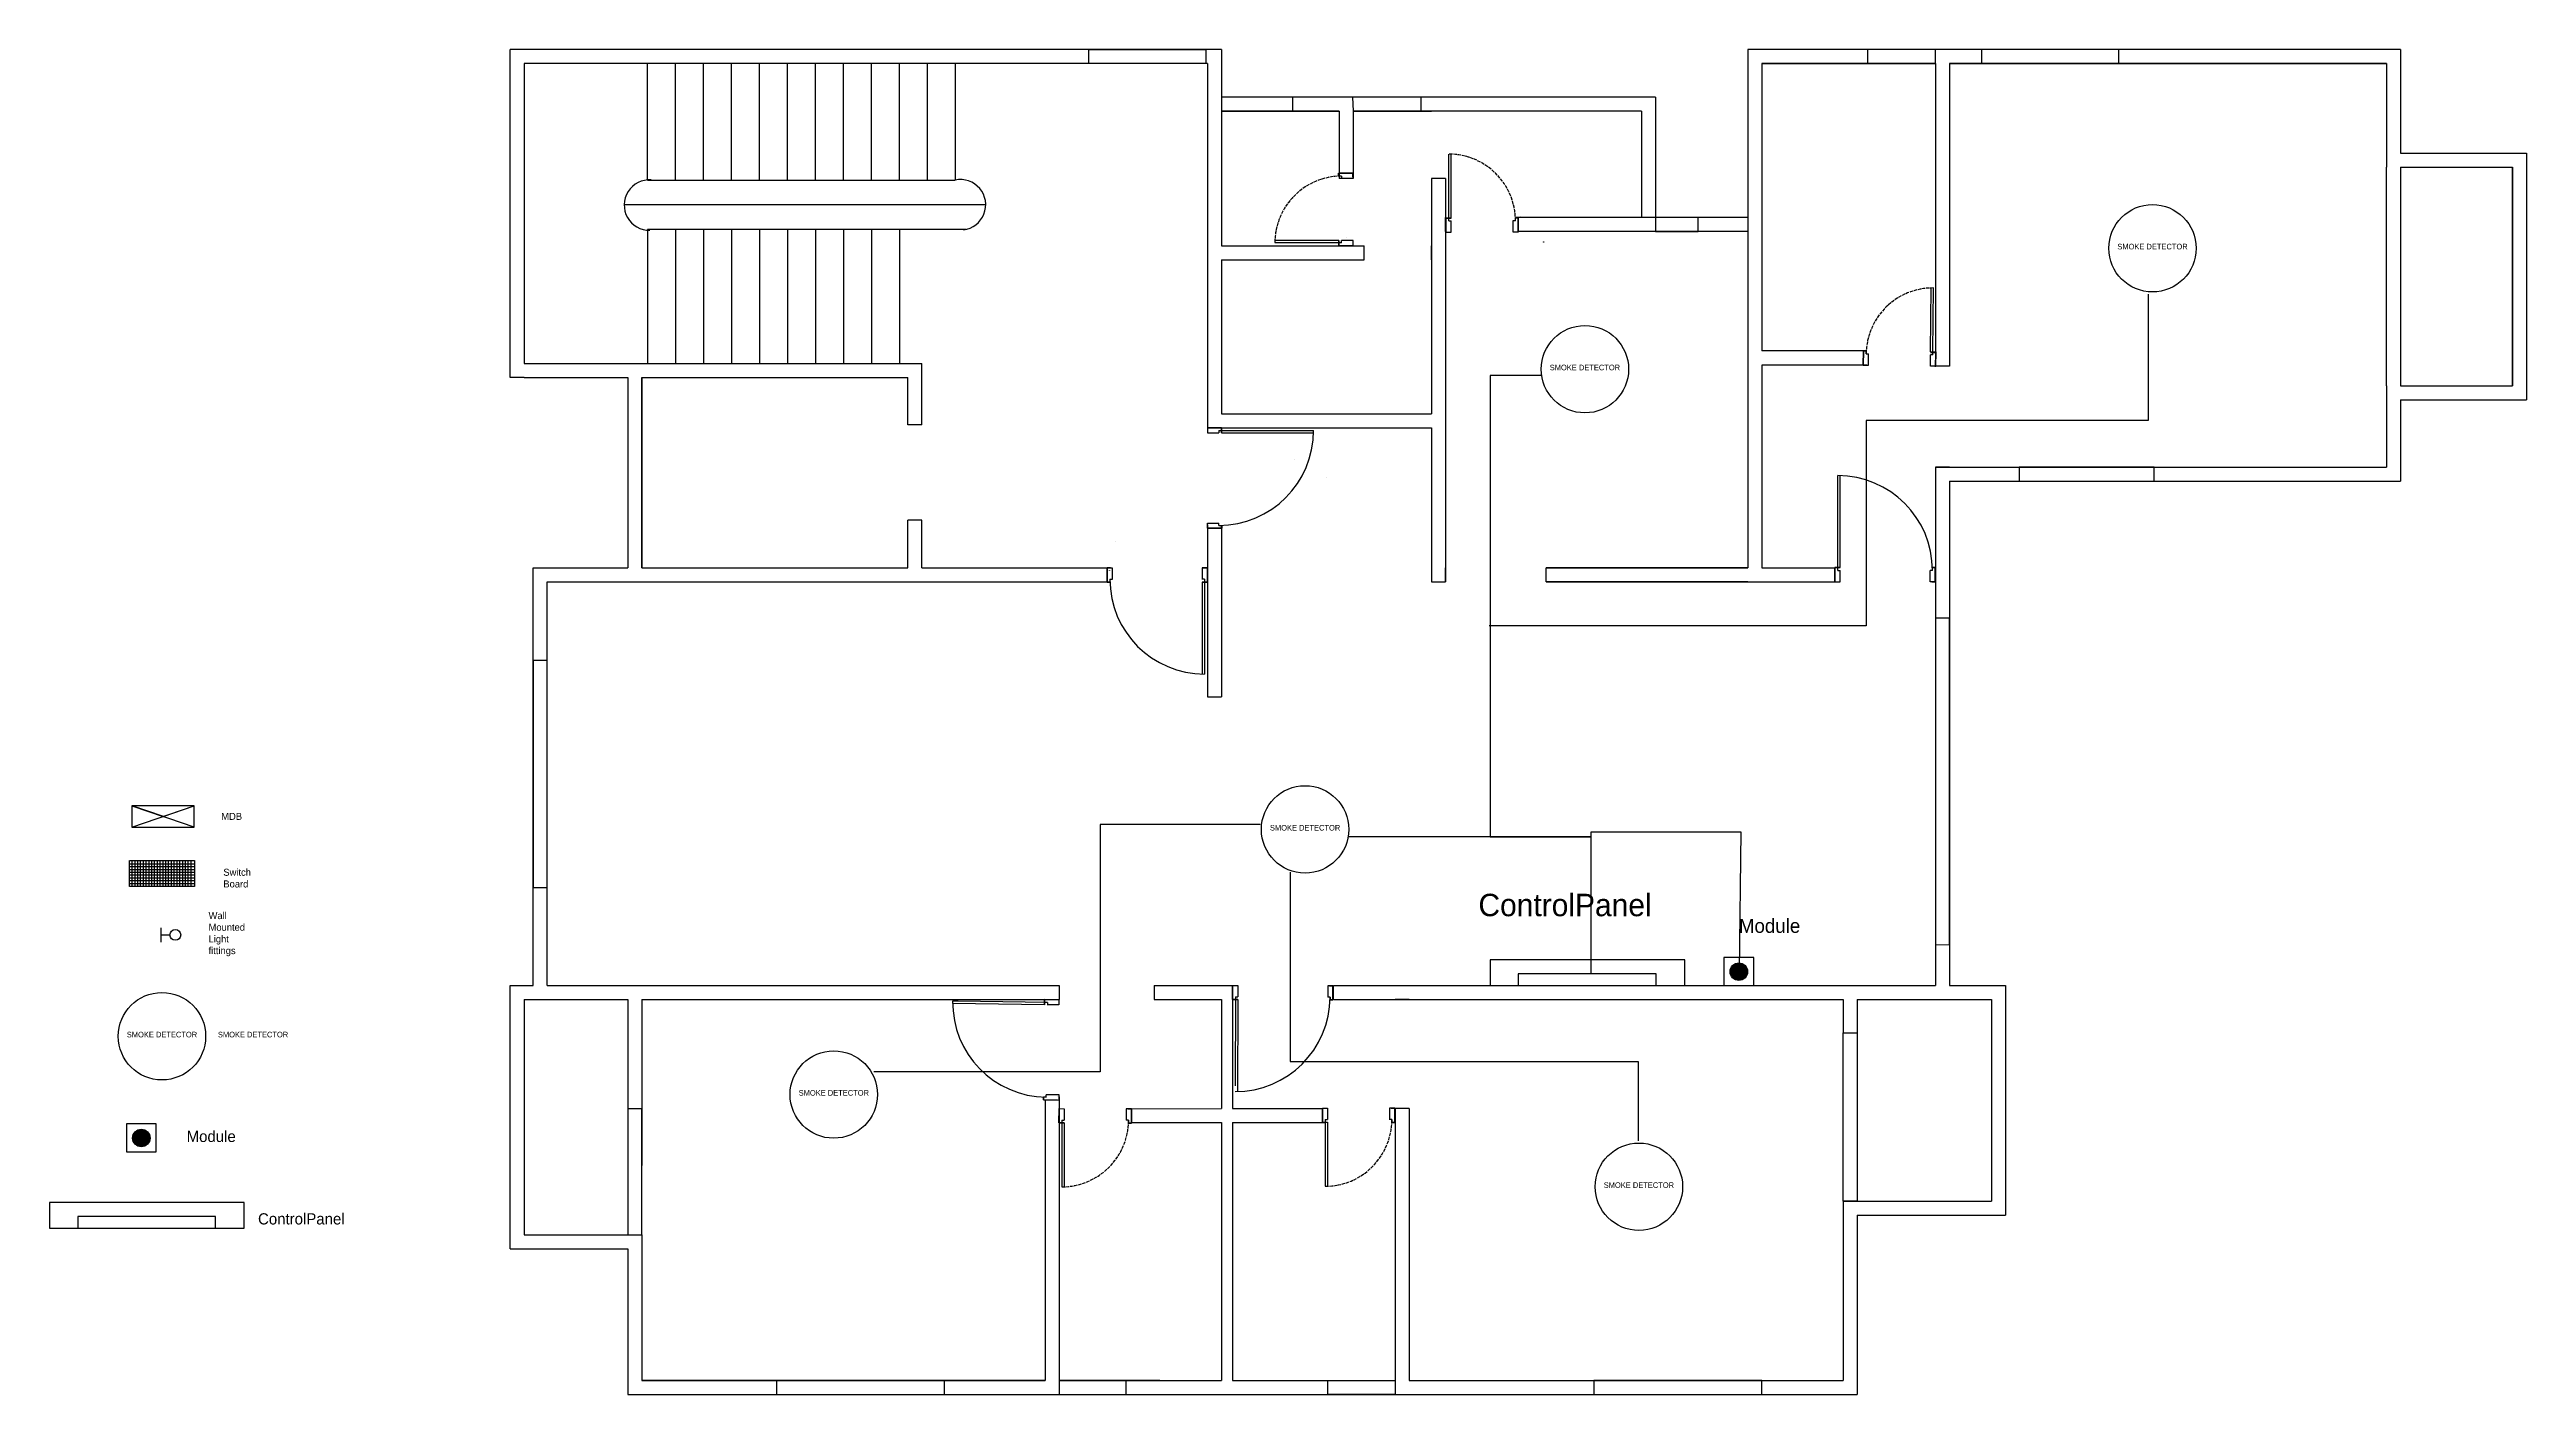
# Model space of a CAD drawing. Header units: inches. Extents: x -3092 to -2208, y 610 to 1090.
import ezdxf

# ---------------------------------------------------------------- set-up
doc = ezdxf.new("R2010")
doc.units = ezdxf.units.IN
doc.header["$LTSCALE"] = 0.1
doc.linetypes.add('ACAD_ISO02W100', pattern=[15, 12, -3])
doc.layers.get('Defpoints').update_dxf_attribs({"linetype": 'ACAD_ISO02W100'})

msp = doc.modelspace()

# ---------------------------------------------------------------- hatches: boundary and pattern name
at = {"true_color": 0xcd2027}
h = msp.add_hatch(color=242, dxfattribs=at)
h.dxf.hatch_style = 1
h.paths.add_polyline_path([(-2492.12, 760.65, 1), (-2485.86, 760.65, 1)])
h = msp.add_hatch(color=242, dxfattribs=at)
h.dxf.hatch_style = 1
h.paths.add_polyline_path([(-3062.57, 701.29, 1), (-3056.31, 701.29, 1)])

# ---------------------------------------------------------------- linework, layer by layer
for p, q in [((-2927.75, 972.78), (-2927.75, 1089.78)), ((-2673.75, 1089.78), (-2673.75, 1019.78)), ((-2485.75, 1089.78), (-2485.75, 904.78)), ((-2252.75, 1089.78), (-2252.75, 1052.78)), ((-2878.74, 1043.17), (-2878.74, 1084.78)), ((-2878.74, 1043.17), (-2878.74, 1084.78)), ((-2868.74, 1043.17), (-2868.74, 1084.78)), ((-2858.74, 1043.17), (-2858.74, 1084.78)), ((-2848.74, 1043.17), (-2848.74, 1084.78)), ((-2838.74, 1043.17), (-2838.74, 1084.78)), ((-2828.74, 1043.17), (-2828.74, 1084.78)), ((-2818.74, 1043.17), (-2818.74, 1084.78)), ((-2808.74, 1043.17), (-2808.74, 1084.78)), ((-2798.74, 1043.17), (-2798.74, 1084.78)), ((-2788.74, 1043.17), (-2788.74, 1084.78)), ((-2778.74, 1043.17), (-2778.74, 1084.78)), ((-2768.74, 1043.17), (-2768.74, 1084.78)), ((-2678.75, 1084.78), (-2678.75, 954.78)), ((-2480.75, 1084.78), (-2480.75, 985.78)), ((-2480.75, 1084.78), (-2418.75, 1084.78)), ((-2418.75, 1084.78), (-2418.75, 976.78)), ((-2413.75, 1084.78), (-2413.75, 976.78)), ((-2413.75, 1084.78), (-2257.75, 1084.78)), ((-2413.75, 1084.78), (-2257.75, 1084.78)), ((-2257.75, 1084.78), (-2257.75, 1047.78)), ((-2518.75, 1072.78), (-2673.75, 1072.78)), ((-2673.75, 1072.78), (-2673.75, 1019.78)), ((-2518.75, 1072.78), (-2518.75, 1029.78)), ((-2673.75, 1067.78), (-2631.75, 1067.78)), ((-2631.75, 1067.78), (-2673.75, 1067.78)), ((-2631.75, 1067.78), (-2631.75, 1043.78)), ((-2523.75, 1067.78), (-2626.75, 1067.78)), ((-2626.75, 1067.78), (-2626.75, 1043.78)), ((-2626.75, 1067.78), (-2598.75, 1067.78)), ((-2593.75, 1067.78), (-2598.75, 1067.78)), ((-2523.75, 1067.78), (-2593.75, 1067.78)), ((-2523.75, 1067.78), (-2523.75, 1029.78)), ((-2252.75, 1052.78), (-2207.75, 1052.78)), ((-2207.75, 1052.78), (-2207.75, 964.78)), ((-2626.88, 1045.61), (-2631.88, 1045.61)), ((-2631.88, 1045.61), (-2631.88, 1044.61)), ((-2626.88, 1045.61), (-2631.88, 1045.61)), ((-2630.88, 1044.61), (-2631.88, 1044.61)), ((-2626.75, 1043.78), (-2631.75, 1043.78)), ((-2630.88, 1044.61), (-2630.88, 1043.78)), ((-2626.82, 1044.37), (-2626.82, 1045.61)), ((-2593.75, 1043.78), (-2598.75, 1043.78)), ((-2598.75, 1043.78), (-2598.75, 1019.78)), ((-2593.75, 1043.78), (-2593.75, 899.78)), ((-2592.6, 1029.63), (-2592.6, 1052.47)), ((-2591.76, 1029.63), (-2591.76, 1052.46)), ((-2252.75, 1047.78), (-2212.75, 1047.78)), ((-2212.75, 1047.78), (-2212.75, 969.78)), ((-2878.74, 1043.17), (-2768.81, 1043.17)), ((-2757.92, 1034.38), (-2887.01, 1034.38)), ((-2593.75, 1024.78), (-2593.75, 1029.78)), ((-2593.6, 1024.89), (-2593.6, 1029.89)), ((-2593.6, 1029.63), (-2591.76, 1029.63)), ((-2592.6, 1028.63), (-2592.6, 1029.63)), ((-2592.6, 1028.63), (-2591.76, 1028.63)), ((-2568.76, 1028.69), (-2569.6, 1028.69)), ((-2485.75, 1029.78), (-2568.79, 1029.78)), ((-2567.76, 1029.69), (-2568.76, 1029.69)), ((-2568.76, 1028.69), (-2568.76, 1029.69)), ((-2567.76, 1024.69), (-2567.76, 1029.69)), ((-2567.76, 1024.69), (-2567.76, 1029.69)), ((-2765.01, 1025.59), (-2878.74, 1025.59)), ((-2878.74, 1025.59), (-2878.74, 977.78)), ((-2868.74, 1025.59), (-2868.74, 977.78)), ((-2858.74, 1025.59), (-2858.74, 977.78)), ((-2848.74, 1025.59), (-2848.74, 977.78)), ((-2838.74, 1025.59), (-2838.74, 977.78)), ((-2828.74, 1025.59), (-2828.74, 977.78)), ((-2818.74, 1025.59), (-2818.74, 977.78)), ((-2808.74, 1025.59), (-2808.74, 977.78)), ((-2798.74, 1025.59), (-2798.74, 977.78)), ((-2788.74, 1025.59), (-2788.74, 977.78)), ((-2673.75, 1019.78), (-2622.75, 1019.78)), ((-2631.82, 1020.78), (-2654.66, 1020.78)), ((-2631.82, 1021.61), (-2654.65, 1021.61)), ((-2631.82, 1019.78), (-2631.82, 1021.61)), ((-2630.82, 1020.78), (-2631.82, 1020.78)), ((-2626.82, 1019.78), (-2631.82, 1019.78)), ((-2626.75, 1019.78), (-2631.75, 1019.78)), ((-2630.82, 1020.78), (-2630.82, 1021.61)), ((-2622.75, 1014.78), (-2622.75, 1019.78)), ((-2598.75, 1019.78), (-2598.75, 1019.78)), ((-2598.75, 1019.78), (-2598.75, 959.78)), ((-2598.75, 1014.78), (-2598.75, 1019.78)), ((-2485.75, 1024.78), (-2567.76, 1024.78)), ((-2673.75, 1014.78), (-2622.75, 1014.78)), ((-2673.75, 1014.78), (-2673.75, 959.78)), ((-2420.54, 981.86), (-2420.28, 1004.69)), ((-2419.7, 981.85), (-2419.44, 1004.69)), ((-2480.75, 985.78), (-2480.75, 982.2)), ((-2444.54, 982.2), (-2480.75, 982.2)), ((-2444.59, 977.19), (-2444.54, 982.19)), ((-2444.59, 977.19), (-2444.54, 982.19)), ((-2444.54, 977.19), (-2444.54, 982.19)), ((-2444.54, 982.19), (-2443.54, 982.18)), ((-2443.55, 981.18), (-2443.54, 982.18)), ((-2419.71, 980.85), (-2419.7, 981.85)), ((-2922.75, 977.78), (-2780.75, 977.78)), ((-2780.75, 955.78), (-2780.75, 977.78)), ((-2480.75, 977.19), (-2480.75, 904.78)), ((-2444.59, 977.19), (-2480.75, 977.19)), ((-2443.35, 977.12), (-2444.59, 977.12)), ((-2443.55, 981.18), (-2442.71, 981.17)), ((-2419.71, 980.85), (-2420.55, 980.86)), ((-2418.7, 981.51), (-2420.54, 981.53)), ((-2418.76, 976.51), (-2418.7, 981.51)), ((-2413.75, 976.78), (-2418.75, 976.78)), ((-2922.75, 972.78), (-2927.75, 972.78)), ((-2922.75, 972.78), (-2885.75, 972.78)), ((-2885.75, 972.78), (-2885.75, 904.78)), ((-2880.75, 904.78), (-2880.75, 972.78)), ((-2880.75, 972.78), (-2880.75, 904.78)), ((-2880.75, 972.78), (-2785.75, 972.78)), ((-2785.75, 955.78), (-2785.75, 972.78)), ((-2257.75, 969.78), (-2257.75, 940.78)), ((-2252.75, 969.78), (-2212.75, 969.78)), ((-2252.75, 964.78), (-2207.75, 964.78)), ((-2252.75, 964.78), (-2252.75, 935.78)), ((-2780.75, 955.78), (-2785.75, 955.78)), ((-2673.75, 959.78), (-2598.75, 959.78)), ((-2678.75, 954.78), (-2598.75, 954.78)), ((-2678.69, 954.78), (-2673.69, 954.78)), ((-2674.69, 953.78), (-2674.69, 952.94)), ((-2674.69, 953.78), (-2673.69, 953.78)), ((-2674.69, 953.78), (-2642.85, 953.78)), ((-2673.69, 954.78), (-2673.69, 952.94)), ((-2673.69, 952.94), (-2640.86, 952.94)), ((-2642.85, 953.78), (-2640.85, 953.78)), ((-2598.75, 954.78), (-2598.75, 899.78)), ((-2453.7, 935.71), (-2453.7, 937.71)), ((-2452.86, 904.87), (-2452.86, 937.7)), ((-2418.75, 940.78), (-2257.75, 940.78)), ((-2413.75, 940.78), (-2418.75, 940.78)), ((-2418.75, 940.78), (-2418.75, 755.78)), ((-2453.7, 903.87), (-2453.7, 935.71)), ((-2413.75, 935.78), (-2252.75, 935.78)), ((-2413.75, 935.78), (-2413.75, 755.78)), ((-2785.75, 904.78), (-2785.75, 921.78)), ((-2780.75, 921.78), (-2785.75, 921.78)), ((-2780.75, 904.78), (-2780.75, 921.78)), ((-2678.74, 920.18), (-2678.74, 918.94)), ((-2674.68, 919.94), (-2674.68, 920.78)), ((-2674.68, 919.94), (-2673.68, 919.94)), ((-2673.68, 918.94), (-2673.68, 919.94)), ((-2678.68, 918.94), (-2678.75, 858.78)), ((-2678.68, 918.94), (-2673.68, 918.94)), ((-2678.68, 918.94), (-2673.68, 918.94)), ((-2673.68, 918.94), (-2673.75, 858.78)), ((-2919.51, 904.78), (-2885.75, 904.78)), ((-2919.51, 755.78), (-2919.51, 904.78)), ((-2880.75, 904.78), (-2785.75, 904.78)), ((-2880.75, 904.78), (-2785.75, 904.78)), ((-2780.75, 904.78), (-2712.75, 904.76)), ((-2713.35, 904.77), (-2714.59, 904.76)), ((-2714.59, 904.7), (-2714.59, 899.7)), ((-2714.59, 904.7), (-2714.59, 899.7)), ((-2678.75, 904.71), (-2680.59, 904.71)), ((-2678.75, 904.71), (-2678.75, 899.71)), ((-2593.75, 899.78), (-2593.75, 904.78)), ((-2485.75, 904.78), (-2557.75, 904.78)), ((-2557.75, 899.78), (-2557.75, 904.78)), ((-2557.75, 904.78), (-2485.75, 904.78)), ((-2480.75, 904.78), (-2454.75, 904.78)), ((-2454.75, 899.78), (-2454.75, 904.78)), ((-2454.7, 904.87), (-2452.86, 904.87)), ((-2454.7, 899.87), (-2454.7, 904.87)), ((-2453.7, 903.87), (-2453.7, 904.87)), ((-2453.7, 903.87), (-2452.86, 903.87)), ((-2419.86, 903.88), (-2420.7, 903.88)), ((-2418.86, 904.88), (-2419.86, 904.88)), ((-2419.86, 903.88), (-2419.86, 904.88)), ((-2418.86, 899.88), (-2418.86, 904.88)), ((-2418.86, 899.88), (-2418.86, 904.88)), ((-2418.75, 899.78), (-2418.75, 904.78)), ((-2914.51, 899.78), (-2714.59, 899.78)), ((-2914.51, 755.78), (-2914.51, 899.78)), ((-2714.59, 899.7), (-2713.59, 899.7)), ((-2713.59, 900.7), (-2712.75, 900.7)), ((-2713.59, 900.7), (-2713.59, 899.7)), ((-2679.75, 900.71), (-2680.59, 900.71)), ((-2678.75, 899.71), (-2680.59, 899.71)), ((-2680.59, 899.71), (-2680.59, 866.88)), ((-2679.75, 900.71), (-2679.75, 899.71)), ((-2679.75, 900.71), (-2679.75, 868.87)), ((-2598.75, 899.78), (-2593.75, 899.78)), ((-2485.75, 899.78), (-2557.75, 899.78)), ((-2557.75, 899.78), (-2454.75, 899.78)), ((-2420.1, 899.82), (-2418.86, 899.82)), ((-2679.75, 868.87), (-2679.75, 866.87)), ((-2678.75, 858.78), (-2673.75, 858.78)), ((-2927.75, 661.78), (-2927.75, 755.78)), ((-2927.75, 755.78), (-2919.51, 755.78)), ((-2914.51, 755.78), (-2731.75, 755.78)), ((-2731.75, 755.78), (-2731.75, 750.78)), ((-2697.75, 755.78), (-2697.75, 750.78)), ((-2697.75, 755.78), (-2669.75, 755.78)), ((-2669.75, 755.71), (-2669.77, 750.71)), ((-2669.75, 755.78), (-2669.75, 711.78)), ((-2669.75, 755.78), (-2669.75, 750.78)), ((-2635.16, 755.66), (-2633.92, 755.66)), ((-2635.16, 755.65), (-2633.92, 755.65)), ((-2633.92, 755.59), (-2633.93, 750.59)), ((-2633.92, 755.59), (-2633.93, 750.59)), ((-2633.75, 750.78), (-2633.75, 755.78)), ((-2633.75, 755.78), (-2418.75, 755.78)), ((-2413.75, 755.78), (-2393.75, 755.78)), ((-2393.75, 755.78), (-2393.75, 750.78)), ((-2393.75, 755.78), (-2393.75, 673.78)), ((-2922.75, 750.78), (-2885.75, 750.78)), ((-2922.75, 750.78), (-2922.75, 666.78)), ((-2922.75, 750.78), (-2885.75, 750.78)), ((-2922.75, 750.78), (-2919.51, 750.78)), ((-2885.75, 750.78), (-2885.75, 711.78)), ((-2880.75, 750.78), (-2880.75, 711.78)), ((-2880.75, 750.78), (-2731.75, 750.78)), ((-2767.73, 750.08), (-2769.73, 750.11)), ((-2736.9, 748.87), (-2769.73, 749.27)), ((-2735.89, 749.69), (-2767.73, 750.08)), ((-2736.88, 750.71), (-2736.9, 748.87)), ((-2735.89, 749.69), (-2736.89, 749.71)), ((-2731.88, 750.64), (-2736.88, 750.71)), ((-2731.88, 750.64), (-2736.88, 750.58)), ((-2735.89, 749.69), (-2735.9, 748.85)), ((-2697.75, 750.78), (-2673.75, 750.78)), ((-2673.75, 750.78), (-2673.75, 711.78)), ((-2669.77, 750.71), (-2667.93, 750.7)), ((-2668.77, 751.7), (-2668.86, 719.86)), ((-2668.77, 751.7), (-2667.93, 751.7)), ((-2668.77, 751.7), (-2668.77, 750.7)), ((-2667.93, 750.7), (-2668.03, 717.87)), ((-2634.93, 751.6), (-2635.77, 751.6)), ((-2634.93, 751.6), (-2634.93, 750.6)), ((-2633.93, 750.59), (-2634.93, 750.6)), ((-2633.75, 750.78), (-2606.75, 750.78)), ((-2633.75, 750.78), (-2606.75, 750.78)), ((-2611.75, 750.78), (-2451.75, 750.78)), ((-2606.75, 750.78), (-2611.75, 750.78)), ((-2451.75, 750.78), (-2451.75, 738.78)), ((-2446.75, 750.78), (-2446.75, 738.78)), ((-2446.75, 750.78), (-2398.75, 750.78)), ((-2446.75, 750.78), (-2398.75, 750.78)), ((-2398.75, 750.78), (-2398.75, 678.78)), ((-2451.75, 738.78), (-2446.75, 738.78)), ((-2736.31, 715.86), (-2736.3, 716.7)), ((-2885.75, 711.78), (-2880.75, 711.78)), ((-2737.33, 714.87), (-2737.31, 715.87)), ((-2732.33, 714.81), (-2737.33, 714.87)), ((-2732.33, 714.81), (-2737.33, 714.87)), ((-2736.31, 715.86), (-2737.31, 715.87)), ((-2736.75, 714.86), (-2736.75, 614.78)), ((-2731.75, 711.71), (-2731.76, 706.71)), ((-2731.7, 716.05), (-2731.75, 711.78)), ((-2731.75, 711.78), (-2731.75, 614.78)), ((-2730.76, 707.71), (-2729.92, 707.71)), ((-2730.76, 707.71), (-2730.76, 706.71)), ((-2706.92, 707.63), (-2707.76, 707.63)), ((-2707.16, 711.7), (-2705.91, 711.7)), ((-2707.16, 711.69), (-2705.91, 711.69)), ((-2706.92, 707.63), (-2706.92, 706.63)), ((-2706.57, 711.69), (-2673.75, 711.78)), ((-2705.91, 711.63), (-2705.92, 706.63)), ((-2705.91, 711.63), (-2705.92, 706.63)), ((-2669.75, 711.78), (-2637.72, 711.78)), ((-2637.72, 711.91), (-2637.72, 706.91)), ((-2636.72, 707.91), (-2635.88, 707.91)), ((-2636.72, 707.91), (-2636.72, 706.91)), ((-2612.88, 707.85), (-2613.72, 707.85)), ((-2613.13, 711.91), (-2611.88, 711.91)), ((-2613.13, 711.9), (-2611.88, 711.9)), ((-2612.88, 707.85), (-2612.88, 706.85)), ((-2606.75, 711.85), (-2611.75, 711.85)), ((-2611.75, 711.85), (-2611.75, 614.78)), ((-2606.75, 711.85), (-2606.75, 614.78)), ((-2731.76, 706.71), (-2729.92, 706.71)), ((-2730.76, 706.71), (-2730.78, 683.87)), ((-2729.92, 706.71), (-2729.94, 683.88)), ((-2705.92, 706.63), (-2706.92, 706.63)), ((-2705.92, 706.78), (-2673.75, 706.78)), ((-2673.75, 706.78), (-2673.75, 614.78)), ((-2669.75, 706.78), (-2669.75, 614.78)), ((-2669.75, 706.78), (-2636.72, 706.78)), ((-2637.72, 706.91), (-2635.88, 706.91)), ((-2636.72, 706.91), (-2636.72, 684.07)), ((-2635.88, 706.91), (-2635.88, 684.08)), ((-2611.88, 706.85), (-2612.88, 706.85)), ((-2451.75, 678.78), (-2398.75, 678.78)), ((-2451.75, 678.78), (-2451.75, 614.78)), ((-2446.75, 673.78), (-2393.75, 673.78)), ((-2446.75, 673.78), (-2446.75, 609.78)), ((-2922.75, 666.78), (-2880.75, 666.78)), ((-2880.75, 666.78), (-2880.75, 614.78)), ((-2927.75, 661.78), (-2885.75, 661.78)), ((-2885.75, 661.78), (-2885.75, 609.78)), ((-2844.75, 614.78), (-2880.75, 614.78)), ((-2844.75, 614.78), (-2880.75, 614.78)), ((-2880.75, 614.78), (-2736.75, 614.78)), ((-2736.75, 614.78), (-2844.75, 614.78)), ((-2695.75, 614.78), (-2731.75, 614.78)), ((-2731.75, 614.78), (-2673.75, 614.78)), ((-2669.75, 614.78), (-2611.75, 614.78)), ((-2606.75, 614.78), (-2451.75, 614.78)), ((-2480.75, 609.78), (-2446.75, 609.78))]:
    msp.add_line(p, q)
at = {"color": 140}
for p, q in [((-2721.09, 1084.78), (-2721.09, 1089.78)), ((-2721.09, 1089.78), (-2679.29, 1089.78)), ((-2679.29, 1089.78), (-2679.29, 1084.78)), ((-2418.75, 1089.78), (-2443, 1089.78)), ((-2443, 1089.78), (-2443, 1084.78)), ((-2418.75, 1084.78), (-2418.75, 1089.78)), ((-2353.25, 1089.78), (-2402.36, 1089.78)), ((-2402.36, 1089.78), (-2402.36, 1084.78)), ((-2353.25, 1084.78), (-2353.25, 1089.78)), ((-2678.75, 1084.78), (-2721.09, 1084.78)), ((-2443, 1084.78), (-2418.75, 1084.78)), ((-2402.36, 1084.78), (-2353.25, 1084.78)), ((-2648.25, 1072.78), (-2673.75, 1072.78)), ((-2673.75, 1072.78), (-2673.75, 1067.78)), ((-2648.25, 1067.78), (-2648.25, 1072.78)), ((-2602.45, 1072.78), (-2626.96, 1072.78)), ((-2626.96, 1072.78), (-2626.75, 1067.78)), ((-2602.45, 1067.78), (-2602.45, 1072.78)), ((-2673.75, 1067.78), (-2648.25, 1067.78)), ((-2626.75, 1067.78), (-2602.45, 1067.78)), ((-2257.75, 969.78), (-2257.75, 1047.78)), ((-2252.75, 1047.78), (-2252.75, 969.78)), ((-2518.75, 1029.78), (-2518.75, 1024.78)), ((-2503.5, 1029.78), (-2518.75, 1029.78)), ((-2503.5, 1024.78), (-2503.5, 1029.78)), ((-2518.75, 1024.78), (-2503.5, 1024.78)), ((-2340.72, 940.78), (-2388.89, 940.78)), ((-2388.89, 940.78), (-2388.89, 935.78)), ((-2340.72, 935.78), (-2340.72, 940.78)), ((-2388.89, 935.78), (-2340.72, 935.78)), ((-2418.75, 886.82), (-2418.75, 770.23)), ((-2413.75, 770.34), (-2413.75, 886.82)), ((-2914.51, 871.7), (-2919.51, 871.7)), ((-2919.51, 871.7), (-2919.51, 790.7)), ((-2914.51, 790.7), (-2914.51, 871.7)), ((-2919.51, 790.7), (-2914.51, 790.7)), ((-2451.75, 678.78), (-2451.75, 738.78)), ((-2451.75, 738.78), (-2446.75, 738.78)), ((-2446.75, 738.78), (-2446.75, 678.78)), ((-2885.75, 711.78), (-2885.75, 666.78)), ((-2880.75, 666.78), (-2880.75, 711.78)), ((-2880.75, 711.78), (-2880.75, 691.52)), ((-2446.75, 678.78), (-2451.75, 678.78)), ((-2885.75, 666.78), (-2880.75, 666.78)), ((-2772.59, 614.78), (-2832.61, 614.78)), ((-2832.61, 614.78), (-2832.61, 609.78)), ((-2772.59, 609.78), (-2772.59, 614.78)), ((-2772.59, 614.78), (-2772.59, 614.78)), ((-2731.75, 614.78), (-2731.75, 609.78)), ((-2707.74, 614.78), (-2731.75, 614.78)), ((-2707.74, 609.78), (-2707.74, 614.78)), ((-2635.8, 609.78), (-2635.8, 614.78)), ((-2635.8, 614.78), (-2611.75, 614.78)), ((-2611.75, 614.78), (-2611.75, 609.78)), ((-2480.75, 614.78), (-2540.82, 614.78)), ((-2540.82, 614.78), (-2540.82, 609.78)), ((-2480.75, 609.78), (-2480.75, 614.78)), ((-2832.61, 609.78), (-2772.59, 609.78)), ((-2731.75, 609.78), (-2707.74, 609.78)), ((-2611.75, 609.78), (-2635.8, 609.78)), ((-2540.82, 609.78), (-2480.75, 609.78))]:
    msp.add_line(p, q, dxfattribs=at)
at = {"color": 5}
for p, q in [((-2413.75, 886.82), (-2418.75, 886.82)), ((-2418.75, 770.23), (-2413.75, 770.34))]:
    msp.add_line(p, q, dxfattribs=at)
at = {"color": 0}
for p, q in [((-3062.77, 819.93), (-3051.65, 816.11)), ((-3062.77, 819.92), (-3051.65, 816.1)), ((-3062.77, 819.92), (-3051.65, 816.1)), ((-3062.77, 812.27), (-3040.55, 819.91)), ((-3040.55, 812.27), (-3062.77, 819.91)), ((-3062.77, 819.91), (-3051.66, 816.09)), ((-3062.77, 819.91), (-3051.66, 816.09)), ((-3040.55, 819.91), (-3062.75, 819.91)), ((-3051.66, 816.09), (-3040.55, 819.91)), ((-3063.67, 791.05), (-3063.67, 800.36)), ((-3040.46, 799.05), (-3063.67, 799.05)), ((-3040.46, 798.05), (-3063.67, 798.05)), ((-3040.46, 797.05), (-3063.67, 797.05)), ((-3040.46, 796.05), (-3063.67, 796.05)), ((-3063.5, 800.36), (-3040.46, 800.36)), ((-3062.67, 791.05), (-3062.67, 800.36)), ((-3061.67, 791.05), (-3061.67, 800.36)), ((-3060.67, 791.05), (-3060.67, 800.36)), ((-3059.67, 791.05), (-3059.67, 800.36)), ((-3058.67, 791.05), (-3058.67, 800.36)), ((-3057.67, 791.05), (-3057.67, 800.36)), ((-3056.67, 791.05), (-3056.67, 800.36)), ((-3055.67, 791.05), (-3055.67, 800.36)), ((-3054.67, 791.05), (-3054.67, 800.36)), ((-3053.67, 791.05), (-3053.67, 800.36)), ((-3052.67, 791.05), (-3052.67, 800.36)), ((-3051.67, 791.05), (-3051.67, 800.36)), ((-3050.67, 791.05), (-3050.67, 800.36)), ((-3049.67, 791.05), (-3049.67, 800.36)), ((-3048.67, 791.05), (-3048.67, 800.36)), ((-3047.67, 791.05), (-3047.67, 800.36)), ((-3046.67, 791.05), (-3046.67, 800.36)), ((-3045.67, 791.05), (-3045.67, 800.36)), ((-3044.67, 791.05), (-3044.67, 800.36)), ((-3043.67, 791.05), (-3043.67, 800.36)), ((-3042.67, 791.05), (-3042.67, 800.36)), ((-3041.67, 791.05), (-3041.67, 800.36)), ((-3040.46, 800.36), (-3040.46, 791.05)), ((-3040.46, 795.05), (-3063.67, 795.05)), ((-3040.46, 794.05), (-3063.67, 794.05)), ((-3040.46, 793.05), (-3063.67, 793.05)), ((-3040.46, 792.05), (-3063.67, 792.05)), ((-3040.46, 791.05), (-3063.67, 791.05)), ((-3040.46, 791.05), (-3063.67, 791.05)), ((-2914.51, 777.03), (-2914.51, 790.7)), ((-3052.49, 776.32), (-3052.49, 771.21)), ((-3052.49, 776.32), (-3052.49, 773.14)), ((-3052.49, 773.78), (-3049.19, 773.78))]:
    msp.add_line(p, q, dxfattribs=at)
for points in [[(-2673.75, 1089.78), (-2927.75, 1089.78)], [(-2252.75, 1089.78), (-2485.75, 1089.78)], [(-2678.75, 1084.78), (-2922.75, 1084.78), (-2922.75, 977.78)], [(-2418.75, 1084.78), (-2480.75, 1084.78)], [(-2257.75, 1084.78), (-2413.75, 1084.78)], [(-2631.9, 1044.61), (-2631.9, 1045.61), (-2626.81, 1045.61), (-2626.82, 1043.78), (-2630.9, 1043.78)], [(-2212.75, 969.78), (-2212.75, 1047.78)], [(-2591.76, 1029.65), (-2593.6, 1029.65), (-2593.6, 1024.57), (-2591.76, 1024.58), (-2591.76, 1028.65)], [(-2568.76, 1029.71), (-2567.76, 1029.71), (-2567.76, 1024.62), (-2569.6, 1024.63), (-2569.6, 1028.71)], [(-2631.84, 1021.61), (-2631.84, 1019.78), (-2626.75, 1019.78), (-2626.76, 1021.61), (-2630.84, 1021.61)], [(-2443.54, 982.19), (-2444.54, 982.2), (-2444.59, 977.12), (-2442.75, 977.11), (-2442.71, 981.18)], [(-2420.54, 981.88), (-2418.7, 981.86), (-2418.75, 976.78), (-2420.59, 976.81), (-2420.55, 980.88)], [(-2673.67, 952.94), (-2673.67, 954.78), (-2678.75, 954.78), (-2678.74, 952.94), (-2674.67, 952.94)], [(-2673.66, 919.94), (-2673.66, 918.94), (-2678.75, 918.94), (-2678.74, 920.78), (-2674.66, 920.78)], [(-2713.59, 899.68), (-2714.59, 899.68), (-2714.59, 904.77), (-2712.75, 904.76), (-2712.75, 900.68)], [(-2680.59, 899.69), (-2678.75, 899.69), (-2678.75, 904.78), (-2680.59, 904.76), (-2680.59, 900.69)], [(-2452.86, 904.89), (-2454.7, 904.89), (-2454.7, 899.81), (-2452.86, 899.82), (-2452.86, 903.89)], [(-2419.86, 904.9), (-2418.86, 904.9), (-2418.86, 899.81), (-2420.7, 899.82), (-2420.7, 903.9)], [(-2667.93, 750.69), (-2669.77, 750.69), (-2669.75, 755.78), (-2667.91, 755.76), (-2667.93, 751.69)], [(-2634.93, 750.58), (-2633.93, 750.58), (-2633.92, 755.66), (-2635.76, 755.66), (-2635.77, 751.58)], [(-2922.75, 750.78), (-2922.75, 666.78)], [(-2736.92, 748.87), (-2736.9, 750.71), (-2731.81, 750.64), (-2731.84, 748.8), (-2735.92, 748.85)], [(-2737.33, 715.89), (-2737.34, 714.87), (-2731.71, 714.81), (-2731.67, 716.65), (-2736.32, 716.7)], [(-2729.92, 706.69), (-2731.76, 706.69), (-2731.75, 711.78), (-2729.91, 711.76), (-2729.92, 707.69)], [(-2706.92, 706.61), (-2705.92, 706.61), (-2705.91, 711.7), (-2707.75, 711.69), (-2707.76, 707.61)], [(-2635.88, 706.89), (-2637.72, 706.89), (-2637.72, 711.98), (-2635.88, 711.97), (-2635.88, 707.89)], [(-2612.88, 706.83), (-2611.88, 706.83), (-2611.88, 711.92), (-2613.72, 711.91), (-2613.72, 707.83)], [(-2880.75, 614.78), (-2736.75, 614.78)], [(-2731.75, 614.78), (-2673.75, 614.78)], [(-2669.75, 614.78), (-2611.75, 614.78)], [(-2606.75, 614.78), (-2451.75, 614.78)], [(-2885.75, 609.78), (-2480.75, 609.78)]]:
    msp.add_lwpolyline(points)
at = {"color": 242, "true_color": 0xcd2027}
for points in [[(-2342.86, 1002.51), (-2342.86, 957.33), (-2443.53, 957.33), (-2443.53, 884.09), (-2578.09, 884.09)], [(-2559.62, 973.44), (-2577.81, 973.44), (-2577.81, 808.74), (-2541.78, 808.74), (-2628.54, 808.74)], [(-2659.91, 813.19), (-2717.08, 813.19), (-2717.08, 724.87), (-2797.82, 724.87)], [(-2541.76, 759.97), (-2541.76, 810.53), (-2488.31, 810.53), (-2488.31, 810.53), (-2488.84, 761.06)], [(-2649.18, 796.15), (-2649.18, 728.66), (-2524.98, 728.66), (-2524.98, 700.33)]]:
    msp.add_lwpolyline(points, dxfattribs=at)
at = {"color": 0}
msp.add_lwpolyline([(-3062.77, 812.27), (-3040.55, 812.27), (-3040.55, 819.91), (-3062.77, 819.91)], close=True, dxfattribs=at)
at = {"color": 242, "true_color": 0xcd2027}
for points in [[(-2577.85, 755.67), (-2508.3, 755.67), (-2508.3, 764.84), (-2577.85, 764.84)], [(-2494.3, 755.75), (-2483.68, 755.75), (-2483.68, 765.68), (-2494.3, 765.68)], [(-2567.74, 755.67), (-2518.55, 755.67), (-2518.55, 759.85), (-2567.74, 759.85)], [(-3064.75, 696.39), (-3054.13, 696.39), (-3054.13, 706.32), (-3064.75, 706.32)], [(-3092.21, 669.13), (-3022.66, 669.13), (-3022.66, 678.29), (-3092.21, 678.29)], [(-3082.1, 669.13), (-3032.9, 669.13), (-3032.9, 673.31), (-3082.1, 673.31)]]:
    msp.add_lwpolyline(points, close=True, dxfattribs=at)
for centre in [(-2341.29, 1018.86), (-2543.96, 975.7), (-2643.88, 811.44), (-3052.06, 737.62), (-2812.17, 716.82), (-2524.69, 683.9)]:
    msp.add_circle(centre, 15.6, dxfattribs=at)
at = {"color": 0}
for centre, radius in [((-3047.29, 773.77), 1.92), ((-2488.99, 760.65), 3.13), ((-3059.44, 701.29), 3.13)]:
    msp.add_circle(centre, radius, dxfattribs=at)
for centre, radius, start, end in [((-2630.87, 1010.78), 33.84, 83.11248, 83.11834), ((-2878.02, 1034.28), 8.99, 85.76791, 271.38628), ((-2766.91, 1034.38), 8.99, 276.56571, 102.18408), ((-2600.65, 1034.38), 33.84, 353.11248, 353.11834), ((-2409.75, 973.06), 33.84, 173.11248, 173.11834), ((-2674.69, 953.78), 33.84, 270.01081, 0), ((-2453.7, 903.87), 33.84, 0.01081, 90), ((-2674.69, 953.78), 33.84, 263.11248, 263.11834), ((-2679.75, 900.71), 33.84, 173.11248, 173.11834), ((-2679.75, 900.71), 33.84, 180.01081, 270), ((-2453.7, 903.87), 33.84, 353.11248, 353.11834), ((-2668.77, 751.7), 33.84, 6.70924, 6.71509), ((-2668.75, 759.71), 33.84, 353.11248, 353.11834), ((-2735.89, 749.69), 33.84, 179.29635, 269.28554), ((-2668.77, 751.7), 33.84, 269.82758, 359.81677), ((-2735.89, 749.69), 33.84, 276.17801, 276.18386), ((-2740.75, 715.76), 33.84, 353.11248, 353.11834), ((-2740.76, 707.66), 33.84, 6.83644, 6.84229), ((-2646.72, 707.86), 33.84, 6.88166, 6.88752), ((-2646.72, 715.96), 33.84, 353.11248, 353.11834)]:
    msp.add_arc(centre, radius, start, end)
at = {"layer": 'Defpoints'}
for centre in [(-2629.07, 1022.68), (-2558.68, 1021.08), (-2647.62, 943.49), (-2636.36, 937.14), (-2711.72, 914.21), (-2713.69, 903.78), (-2553.15, 899.62), (-2636.79, 746.2), (-2606.86, 677.41)]:
    msp.add_circle(centre, 0.0181, dxfattribs=at)
for centre, start, end in [((-2630.82, 1020.78), 90.13829, 180), ((-2592.6, 1028.63), 0.13829, 90), ((-2419.71, 980.85), 89.36486, 179.22657), ((-2730.76, 707.71), 269.95477, 359.81649), ((-2636.72, 707.91), 270, 359.86171)]:
    msp.add_arc(centre, 23.84, start, end, dxfattribs=at)

# ---------------------------------------------------------------- texts
at = {"color": 242, "lineweight": 211, "true_color": 0xcd2027}
for p in [(-2353.84, 1018.45), (-2556.51, 975.3), (-2656.43, 811.03), (-3064.61, 737.21), (-3032.09, 737.21), (-2824.71, 716.41), (-2537.24, 683.49)]:
    msp.add_text('SMOKE DETECTOR', height=2, dxfattribs=at).set_placement(p)
at = {"color": 0}
for s, height, p in [('ControlPanel', 8, (-2581.98, 780.46)), ('Module', 5, (-2488.99, 774.52)), ('Module', 4, (-3043.25, 699.87)), ('ControlPanel', 4, (-3017.76, 670.44))]:
    msp.add_text(s, height=height, dxfattribs=at).set_placement(p)
at = {"color": 0, "char_height": 2.5, "attachment_point": 1}
for s, insert, width in [('MDB', (-3030.89, 817.35), 14.9681), ('Switch Board', (-3030.14, 797.39), 7.0142), ('Wall Mounted Light fittings', (-3035.42, 781.93), 10.4036)]:
    msp.add_mtext(s, dxfattribs=dict(at, insert=insert, width=width))

doc.saveas('drawing.dxf')
